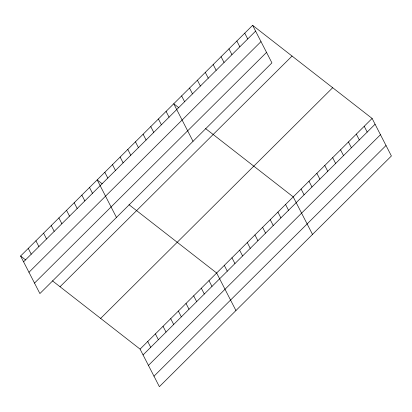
<?xml version="1.0" encoding="UTF-8"?>
<svg xmlns="http://www.w3.org/2000/svg" width="412" height="412" viewBox="0 0 412 412"><rect width="100%" height="100%" fill="white"/><g stroke="black" fill="none" stroke-linecap="round" stroke-linejoin="round"><path stroke-width="0.62" d="M252.628 25.333L271.92 62.876L39.892 293.56L20.6 256.017L252.628 25.333L372.108 118.44L391.4 155.983L159.372 386.667L140.08 349.124L52.448 280.835M23.577 261.811L255.605 31.127M28.964 272.291L260.992 41.602M34.51 283.08L266.538 52.396M60.028 286.742L292.057 56.058M100.652 318.399L332.68 87.715M140.08 349.124L372.108 118.44M143.057 354.923L375.085 124.233M148.438 365.398L380.467 134.714M153.985 376.192L386.018 145.508M178.793 107.707L173.74 103.767L193.032 141.306M205.583 128.585L293.215 196.874L312.512 234.413M102.222 183.829L97.17 179.889L116.462 217.433M129.013 204.707L216.645 273.002L235.942 310.54M20.6 256.017L25.657 259.957M364.218 126.283L367.195 132.077M356.329 134.127L359.305 139.92M348.439 141.97L351.415 147.764M340.549 149.814L343.531 155.607M332.664 157.657L335.641 163.451M324.774 165.5L327.751 171.294M316.885 173.344L319.861 179.138M244.738 33.176L247.72 38.97M308.995 181.187L311.972 186.981M236.849 41.02L239.83 46.814M301.105 189.031L304.082 194.825M228.964 48.863L231.941 54.657M221.074 56.707L224.051 62.5M285.562 204.486L288.539 210.28M213.184 64.55L216.161 70.344M277.904 212.098L280.881 217.891M205.294 72.394L208.271 78.187M270.246 219.709L273.223 225.508M197.405 80.237L200.381 86.031M262.588 227.326L265.565 233.12M189.515 88.08L192.497 93.874M254.93 234.938L257.912 240.732M181.63 95.924L184.607 101.718M247.277 242.55L250.254 248.343M239.619 250.161L242.596 255.955M166.082 111.379L169.059 117.173M231.961 257.773L234.938 263.567M158.424 118.991L161.401 124.785M224.303 265.39L227.28 271.184M150.766 126.602L153.748 132.396M143.113 134.214L146.09 140.013M208.992 280.613L211.969 286.407M135.455 141.831L138.432 147.625M201.334 288.225L204.311 294.019M127.797 149.443L130.774 155.236M193.676 295.837L196.653 301.63M120.139 157.054L123.116 162.848M186.018 303.448L189 309.242M112.481 164.666L115.463 170.46M178.365 311.065L181.342 316.859M104.828 172.278L107.805 178.072M170.707 318.677L173.684 324.471M163.049 326.289L166.026 332.082M89.512 187.506L92.489 193.3M155.391 333.9L158.368 339.694M81.854 195.118L84.836 200.912M147.733 341.512L150.715 347.306M74.196 202.73L77.178 208.523M66.543 210.341L69.52 216.135M58.885 217.953L61.862 223.747M51.227 225.565L54.204 231.364M43.569 233.182L46.551 238.975M35.916 240.793L38.893 246.587M28.258 248.405L31.235 254.199"/></g></svg>
